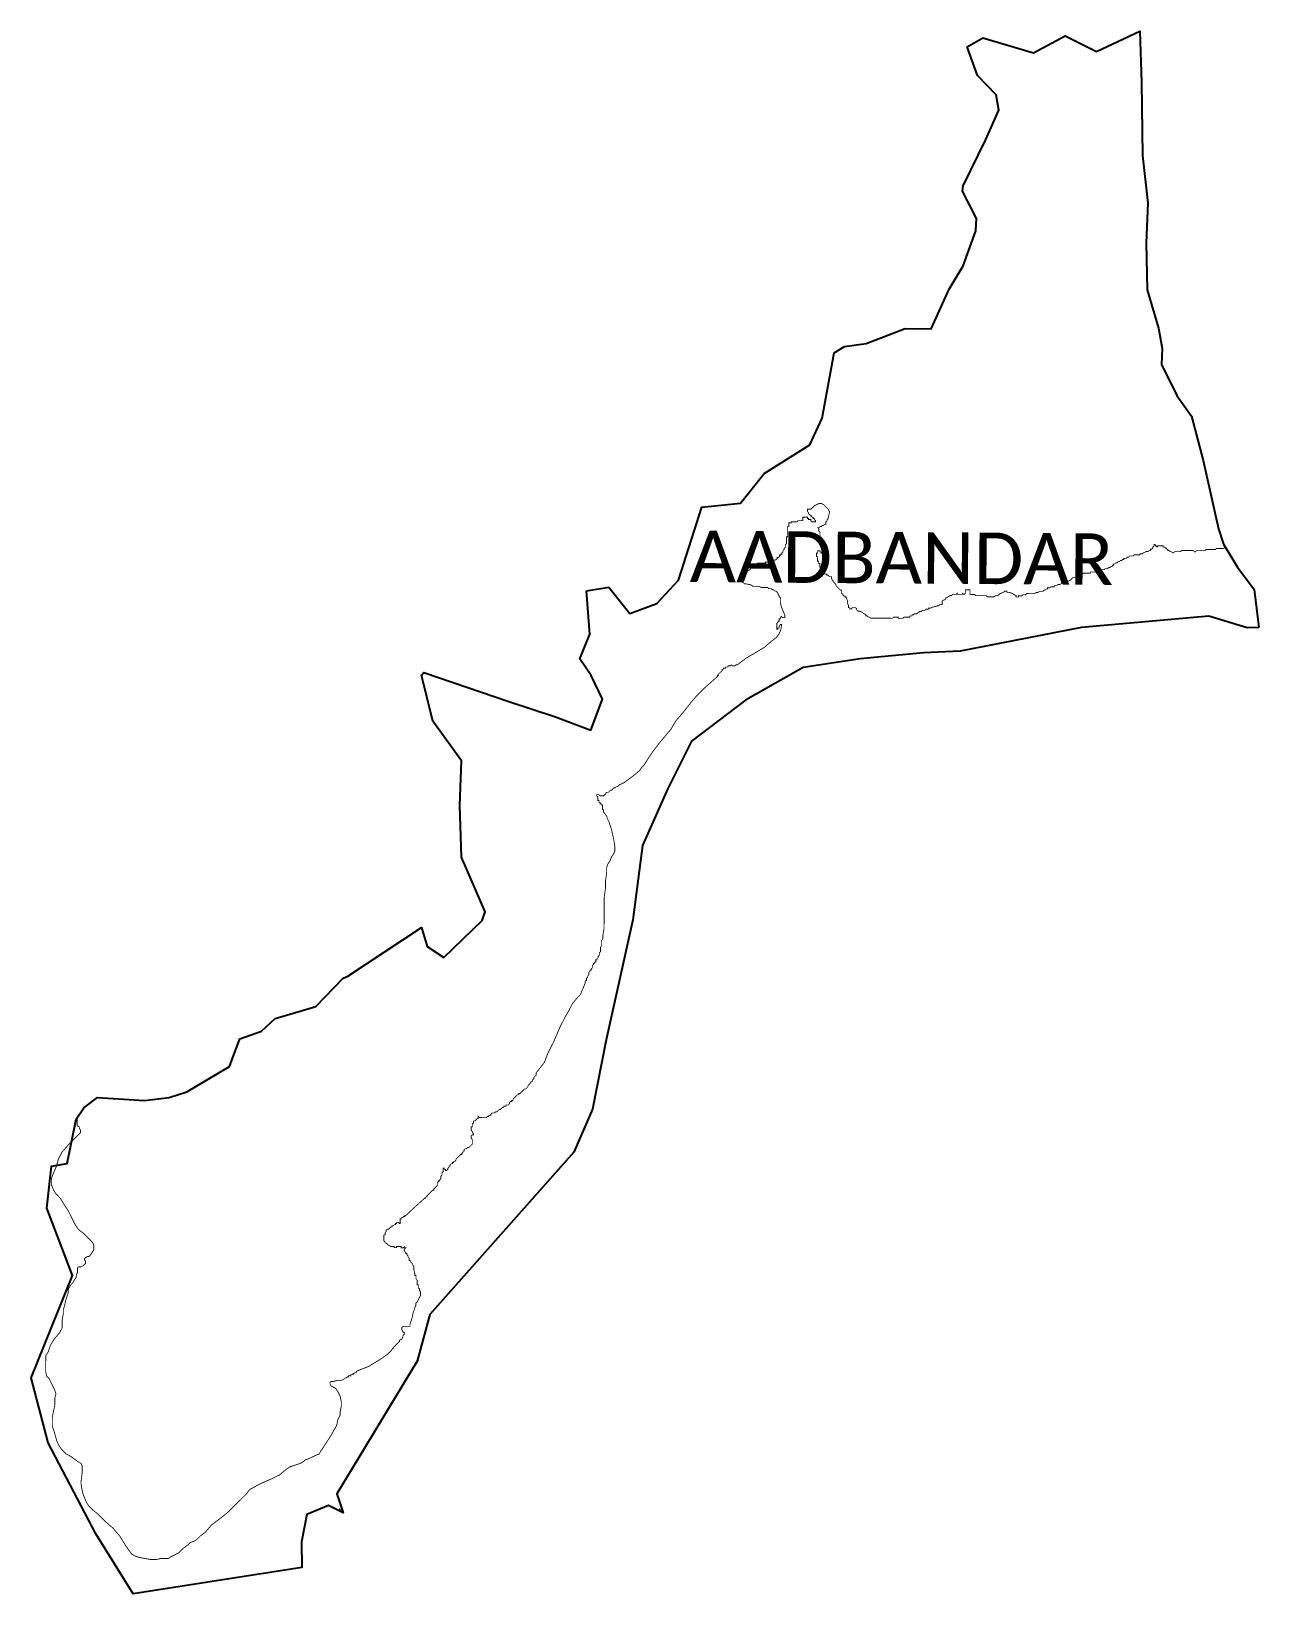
# Model space of a CAD drawing. Header units: metres. Extents: x 331806 to 336105, y 1791549 to 1797022.
import ezdxf

# ---------------------------------------------------------------- set-up
doc = ezdxf.new("R2010")
doc.units = ezdxf.units.M
for name, color, linetype in [('HAZARDS LINE', 1, 'Continuous'), ('village', 3, 'Continuous'), ('VILLAGE NAME', 250, 'Continuous')]:
    doc.layers.add(name, color=color, linetype=linetype)
doc.styles.get("Standard").update_dxf_attribs({"font": 'simplex.shx'})

msp = doc.modelspace()

# ---------------------------------------------------------------- linework, layer by layer
at = {"color": 3, "true_color": 0x00ff00, "flags": 128}
msp.add_lwpolyline([(333750.2, 1795061.5), (333829.2, 1795074.7)], dxfattribs=at)
at = {"layer": 'HAZARDS LINE', "lineweight": 18, "const_width": 3}
for points in [[(331966.7, 1793215.7), (331966.7, 1793204.1), (331966.6, 1793196), (331966.6, 1793187.9), (331974.6, 1793183.8), (331974.6, 1793179.7), (331978.6, 1793171.6), (331978.6, 1793163.5), (331974.5, 1793159.5), (331962.3, 1793147.4), (331937.9, 1793123.2), (331913.4, 1793095), (331901.2, 1793070.8), (331892.9, 1793042.5), (331880.6, 1793014.3), (331876.5, 1793002.1), (331876.4, 1792994), (331876.4, 1792981.9), (331884.4, 1792961.6), (331892.4, 1792949.4), (331908.5, 1792933.1), (331920.5, 1792912.8), (331936.6, 1792888.4), (331952.6, 1792856), (331960.6, 1792839.7), (331972.6, 1792823.5), (331988.8, 1792811.2), (332004.9, 1792795), (332012.9, 1792786.8), (332021, 1792778.7), (332025, 1792770.6), (332024.9, 1792762.5), (332024.9, 1792754.4), (332020.8, 1792746.3), (332012.6, 1792734.2), (332008.6, 1792730.2), (332004.5, 1792730.2), (331996.4, 1792726.2), (331992.3, 1792722.2), (331992.3, 1792718.1), (331996.3, 1792714), (331996.3, 1792710), (331996.3, 1792705.9), (331992.2, 1792701.9), (331988.1, 1792697.9), (331980, 1792693.9), (331976, 1792693.9), (331971.9, 1792693.9), (331967.9, 1792689.9), (331967.8, 1792681.8), (331967.8, 1792673.7), (331963.7, 1792665.6), (331963.6, 1792657.5), (331955.5, 1792645.4), (331951.4, 1792637.4), (331943.2, 1792629.3), (331935, 1792613.2), (331935, 1792601), (331926.8, 1792576.8), (331922.6, 1792556.6), (331918.5, 1792544.4), (331918.4, 1792528.2), (331914.2, 1792508), (331914.2, 1792495.9), (331914.1, 1792487.8), (331914.1, 1792479.7), (331910, 1792471.6), (331905.9, 1792463.5), (331885.5, 1792439.4), (331873.3, 1792419.2), (331865, 1792394.9), (331856.9, 1792382.8), (331856.8, 1792370.7), (331856.7, 1792358.5), (331856.7, 1792346.4), (331856.6, 1792326.2), (331860.5, 1792309.9), (331868.6, 1792301.8), (331876.6, 1792285.6), (331884.6, 1792269.3), (331888.6, 1792261.2), (331892.6, 1792249), (331888.4, 1792232.9), (331888.3, 1792208.6), (331884.1, 1792188.4), (331880, 1792168.1), (331879.9, 1792160), (331879.9, 1792147.9), (331879.8, 1792135.8), (331887.7, 1792111.4), (331895.7, 1792083), (331903.7, 1792066.8), (331911.7, 1792054.6), (331927.8, 1792038.3), (331944, 1792030.1), (331960.1, 1792017.9), (331972.2, 1792009.7), (331980.3, 1792005.6), (331984.3, 1791997.5), (331984.2, 1791989.4), (331984.1, 1791969.2), (331979.9, 1791936.8), (331983.8, 1791912.5), (331987.8, 1791896.3), (331999.7, 1791867.9), (332007.8, 1791855.7), (332019.8, 1791843.5), (332040, 1791827.2), (332064.1, 1791802.8), (332092.3, 1791778.3), (332116.5, 1791749.8), (332136.5, 1791717.3), (332156.6, 1791688.9), (332168.7, 1791680.7), (332180.8, 1791676.6), (332201, 1791672.5), (332225.3, 1791668.3), (332241.5, 1791668.2), (332261.8, 1791672.1), (332286, 1791672), (332298.2, 1791680), (332306.4, 1791684), (332322.6, 1791692), (332338.9, 1791708.1), (332355.1, 1791720.2), (332363.3, 1791728.2), (332375.4, 1791732.2), (332383.5, 1791736.2), (332391.7, 1791744.3), (332399.8, 1791752.3), (332416.1, 1791764.4), (332436.5, 1791788.6), (332473, 1791816.7), (332493.4, 1791832.8), (332509.7, 1791848.9), (332534.1, 1791873), (332558.5, 1791897.2), (332570.7, 1791913.3), (332607.3, 1791933.4), (332643.8, 1791949.3), (332676.3, 1791965.4), (332700.7, 1791985.5), (332712.8, 1791993.5), (332725, 1791997.5), (332737.2, 1792001.5), (332749.3, 1792005.4), (332761.5, 1792013.5), (332765.6, 1792017.5), (332777.8, 1792021.5), (332802.1, 1792033.5), (332814.3, 1792037.5), (332818.4, 1792045.5), (332826.5, 1792057.6), (332855.1, 1792102), (332875.6, 1792138.3), (332879.7, 1792158.6), (332887.9, 1792174.7), (332888, 1792186.8), (332892.1, 1792207.1), (332892.2, 1792219.2), (332888.3, 1792239.5), (332880.3, 1792255.7), (332872.2, 1792267.9), (332864.2, 1792272), (332856.1, 1792276.1), (332852.1, 1792284.2), (332852.1, 1792288.3), (332856.2, 1792292.3), (332864.3, 1792292.2), (332880.5, 1792296.2), (332892.6, 1792296.1), (332900.7, 1792300.1), (332904.8, 1792304.2), (332908.9, 1792304.1), (332912.9, 1792308.2), (332917, 1792308.1), (332917, 1792312.2), (332921, 1792312.2), (332925.1, 1792312.1), (332925.1, 1792316.2), (332929.2, 1792316.2), (332933.2, 1792316.1), (332933.2, 1792320.2), (332937.3, 1792320.2), (332941.3, 1792324.2), (332945.4, 1792324.2), (332945.4, 1792328.2), (332986, 1792344.2), (333026.6, 1792368.3), (333055, 1792388.3), (333059.1, 1792392.4), (333063.2, 1792396.4), (333067.3, 1792400.4), (333071.3, 1792408.5), (333075.4, 1792408.5), (333075.4, 1792412.5), (333083.6, 1792420.6), (333087.6, 1792424.6), (333095.8, 1792432.7), (333095.8, 1792436.7), (333103.9, 1792440.7), (333108, 1792448.8), (333108, 1792452.8), (333112.1, 1792456.9), (333112.1, 1792460.9), (333112.1, 1792464.9), (333108.1, 1792465), (333104.1, 1792473.1), (333104.1, 1792477.1), (333104.1, 1792481.2), (333108.2, 1792485.2), (333112.2, 1792485.2), (333116.3, 1792485.2), (333120.3, 1792485.1), (333124.4, 1792485.1), (333128.4, 1792485.1), (333132.5, 1792485.1), (333132.5, 1792489.1), (333132.5, 1792493.2), (333136.6, 1792505.3), (333140.8, 1792517.4), (333140.8, 1792521.5), (333144.9, 1792537.6), (333149, 1792545.7), (333149, 1792549.8), (333153.1, 1792557.8), (333153.1, 1792561.9), (333153.2, 1792565.9), (333157.2, 1792570), (333161.3, 1792578), (333165.4, 1792586.1), (333169.5, 1792594.2), (333169.5, 1792598.2), (333169.6, 1792602.3), (333169.6, 1792606.3), (333165.6, 1792610.4), (333165.6, 1792614.4), (333165.6, 1792618.5), (333161.6, 1792618.5), (333161.6, 1792622.6), (333161.6, 1792626.6), (333161.6, 1792630.7), (333157.6, 1792630.7), (333157.6, 1792634.7), (333157.6, 1792642.8), (333157.7, 1792646.9), (333153.6, 1792650.9), (333153.7, 1792655), (333153.7, 1792659), (333153.7, 1792663.1), (333149.7, 1792663.1), (333149.7, 1792667.2), (333149.7, 1792671.2), (333145.7, 1792683.4), (333145.7, 1792687.4), (333145.8, 1792691.5), (333145.8, 1792695.5), (333141.8, 1792699.6), (333141.8, 1792703.6), (333137.8, 1792707.7), (333133.7, 1792711.8), (333133.8, 1792715.8), (333129.7, 1792715.9), (333129.7, 1792719.9), (333129.8, 1792724), (333125.7, 1792728), (333125.8, 1792732.1), (333121.7, 1792736.1), (333121.8, 1792740.2), (333117.7, 1792740.2), (333117.7, 1792744.3), (333113.7, 1792748.3), (333113.7, 1792752.4), (333109.7, 1792752.4), (333113.7, 1792752.4), (333113.7, 1792756.4), (333117.8, 1792760.5), (333113.8, 1792760.5), (333113.8, 1792764.5), (333109.7, 1792760.5), (333105.7, 1792760.5), (333101.6, 1792760.5), (333101.6, 1792764.6), (333097.6, 1792764.6), (333093.6, 1792764.6), (333089.5, 1792764.7), (333085.5, 1792764.7), (333085.4, 1792760.6), (333081.4, 1792760.7), (333077.3, 1792760.7), (333077.4, 1792764.7), (333073.3, 1792764.7), (333069.3, 1792764.8), (333065.2, 1792764.8), (333061.2, 1792768.9), (333057.1, 1792768.9), (333053.1, 1792773), (333049.1, 1792777), (333045, 1792777), (333045.1, 1792781.1), (333041, 1792785.2), (333041.1, 1792789.2), (333041.1, 1792793.3), (333041.1, 1792797.3), (333041.2, 1792805.4), (333045.2, 1792805.4), (333045.2, 1792809.4), (333045.3, 1792813.5), (333049.3, 1792817.5), (333049.3, 1792821.6), (333053.4, 1792825.6), (333057.5, 1792825.6), (333061.5, 1792829.6), (333065.6, 1792833.6), (333069.6, 1792833.6), (333069.7, 1792837.6), (333073.7, 1792837.6), (333077.8, 1792841.6), (333081.8, 1792841.6), (333081.9, 1792845.7), (333085.9, 1792845.6), (333085.9, 1792849.7), (333090, 1792849.7), (333094, 1792849.7), (333094, 1792845.6), (333098, 1792845.6), (333098.1, 1792849.6), (333098.1, 1792853.7), (333098.1, 1792857.7), (333098.1, 1792861.8), (333102.2, 1792861.8), (333102.2, 1792865.8), (333106.3, 1792865.8), (333110.3, 1792869.8), (333114.4, 1792869.8), (333114.4, 1792873.8), (333118.4, 1792873.8), (333122.5, 1792877.8), (333126.6, 1792881.9), (333130.7, 1792885.9), (333179.5, 1792930.1), (333183.5, 1792934.2), (333187.6, 1792934.1), (333187.6, 1792938.2), (333191.7, 1792938.2), (333191.7, 1792942.2), (333195.8, 1792946.2), (333199.8, 1792950.3), (333203.9, 1792954.3), (333208, 1792958.3), (333212, 1792962.4), (333216.1, 1792962.3), (333216.1, 1792966.4), (333220.2, 1792970.4), (333224.2, 1792974.4), (333228.3, 1792978.5), (333228.3, 1792982.5), (333228.4, 1792986.6), (333228.4, 1792990.6), (333232.4, 1792990.6), (333232.5, 1792994.6), (333236.5, 1792994.6), (333236.5, 1792998.7), (333240.6, 1793002.7), (333240.6, 1793006.7), (333240.6, 1793010.8), (333244.7, 1793014.8), (333244.7, 1793018.9), (333244.8, 1793022.9), (333248.8, 1793026.9), (333248.9, 1793035), (333248.9, 1793039.1), (333252.9, 1793039), (333252.9, 1793035), (333257, 1793035), (333256.9, 1793030.9), (333261, 1793030.9), (333265.1, 1793034.9), (333265.1, 1793039), (333269.1, 1793043), (333269.2, 1793047.1), (333273.2, 1793047), (333273.2, 1793051.1), (333277.3, 1793055.1), (333281.4, 1793055.1), (333281.4, 1793059.1), (333285.4, 1793059.1), (333285.5, 1793063.2), (333289.5, 1793063.1), (333293.6, 1793067.2), (333293.6, 1793071.2), (333297.7, 1793075.2), (333301.7, 1793079.3), (333305.8, 1793083.3), (333309.9, 1793087.3), (333313.9, 1793087.3), (333313.9, 1793091.3), (333318, 1793095.4), (333318, 1793099.4), (333322.1, 1793099.4), (333322.1, 1793103.4), (333326.2, 1793107.5), (333330.2, 1793107.4), (333334.3, 1793111.5), (333338.3, 1793111.4), (333342.4, 1793115.5), (333346.5, 1793119.5), (333350.6, 1793123.5), (333350.6, 1793127.6), (333350.6, 1793131.6), (333350.6, 1793135.7), (333350.6, 1793139.7), (333346.6, 1793143.8), (333346.6, 1793147.8), (333346.7, 1793151.9), (333350.7, 1793155.9), (333354.8, 1793155.9), (333354.8, 1793159.9), (333350.8, 1793164), (333350.8, 1793168.1), (333346.8, 1793172.1), (333346.8, 1793176.2), (333346.8, 1793180.2), (333346.8, 1793184.3), (333350.9, 1793184.2), (333350.9, 1793188.3), (333350.9, 1793192.3), (333351, 1793196.4), (333355, 1793196.4), (333355, 1793200.4), (333355, 1793204.5), (333359.1, 1793204.4), (333367.2, 1793212.5), (333371.3, 1793212.5), (333371.3, 1793216.5), (333371.3, 1793220.6), (333375.4, 1793216.5), (333379.4, 1793216.5), (333383.4, 1793216.5), (333387.5, 1793216.4), (333391.5, 1793216.4), (333395.6, 1793216.4), (333399.6, 1793216.4), (333403.7, 1793220.4), (333407.8, 1793220.4), (333407.8, 1793224.4), (333411.8, 1793224.4), (333415.9, 1793224.4), (333415.9, 1793228.4), (333420, 1793232.4), (333424, 1793232.4), (333428.1, 1793232.4), (333432.1, 1793236.4), (333436.2, 1793236.4), (333440.2, 1793240.4), (333444.3, 1793244.5), (333448.4, 1793244.4), (333452.4, 1793248.5), (333456.5, 1793252.5), (333460.6, 1793252.5), (333460.6, 1793256.5), (333464.6, 1793256.5), (333468.7, 1793256.5), (333468.7, 1793260.5), (333472.7, 1793260.5), (333476.8, 1793260.5), (333480.9, 1793264.5), (333480.9, 1793268.5), (333485, 1793272.6), (333489, 1793272.5), (333489, 1793276.6), (333493.1, 1793276.6), (333493.1, 1793280.6), (333497.2, 1793284.6), (333501.2, 1793288.7), (333505.3, 1793292.7), (333509.4, 1793296.7), (333513.4, 1793296.7), (333513.4, 1793300.8), (333517.5, 1793300.7), (333521.6, 1793304.8), (333525.6, 1793308.8), (333529.7, 1793312.8), (333533.8, 1793316.8), (333537.8, 1793316.8), (333541.9, 1793320.8), (333546, 1793324.9), (333546, 1793328.9), (333550.1, 1793332.9), (333554.1, 1793337), (333554.1, 1793341), (333558.2, 1793341), (333562.3, 1793345), (333562.3, 1793349.1), (333566.4, 1793353.1), (333566.4, 1793357.1), (333570.4, 1793361.2), (333574.5, 1793365.2), (333574.5, 1793369.2), (333574.6, 1793373.3), (333603.1, 1793409.6), (333615.4, 1793441.9), (333635.9, 1793482.3), (333656.4, 1793530.7), (333676.9, 1793571.1), (333689.1, 1793591.3), (333701.4, 1793615.5), (333717.7, 1793635.6), (333729.9, 1793647.7), (333734, 1793659.8), (333738.1, 1793667.9), (333746.3, 1793688.1), (333746.3, 1793692.2), (333746.4, 1793696.2), (333750.4, 1793696.2), (333750.4, 1793700.2), (333750.4, 1793704.3), (333754.5, 1793708.3), (333754.5, 1793712.4), (333758.6, 1793716.4), (333758.6, 1793720.4), (333758.7, 1793724.5), (333762.7, 1793728.5), (333762.7, 1793732.6), (333766.8, 1793732.5), (333766.8, 1793736.6), (333770.9, 1793740.6), (333770.9, 1793744.7), (333770.9, 1793748.7), (333775, 1793752.7), (333775, 1793756.8), (333779.1, 1793756.8), (333779.1, 1793760.8), (333783.1, 1793760.8), (333783.2, 1793764.8), (333783.2, 1793768.9), (333787.2, 1793768.9), (333787.3, 1793772.9), (333791.3, 1793776.9), (333791.4, 1793781), (333795.4, 1793785), (333795.4, 1793789.1), (333795.5, 1793793.1), (333799.5, 1793797.1), (333799.6, 1793801.2), (333799.6, 1793809.3), (333799.6, 1793813.3), (333803.7, 1793817.3), (333803.7, 1793821.4), (333803.8, 1793829.5), (333803.8, 1793833.5), (333803.8, 1793837.6), (333807.9, 1793841.6), (333807.9, 1793845.7), (333807.9, 1793849.7), (333807.9, 1793853.8), (333812.1, 1793878), (333812.3, 1793910.4), (333812.5, 1793942.8), (333812.7, 1793987.3), (333817, 1794019.7), (333817.1, 1794044), (333821.3, 1794076.3), (333821.4, 1794092.5), (333825.5, 1794104.7), (333833.7, 1794116.8), (333837.8, 1794128.9), (333846, 1794141), (333850.1, 1794149.1), (333850.1, 1794165.3), (333846.2, 1794189.6), (333838.3, 1794226), (333830.4, 1794250.4), (333822.4, 1794266.6), (333822.4, 1794270.7), (333810.3, 1794286.9), (333810.4, 1794291), (333810.4, 1794295), (333806.3, 1794295), (333806.4, 1794299.1), (333806.4, 1794303.1), (333806.4, 1794307.2), (333806.4, 1794311.2), (333802.4, 1794311.3), (333802.4, 1794315.3), (333798.4, 1794315.3), (333798.4, 1794319.4), (333794.3, 1794319.4), (333794.4, 1794323.4), (333794.4, 1794327.5), (333790.3, 1794327.5), (333790.3, 1794331.6), (333790.4, 1794335.6), (333790.4, 1794339.7), (333786.4, 1794343.7), (333786.4, 1794347.8), (333794.5, 1794347.7), (333798.5, 1794343.7), (333802.6, 1794343.6), (333806.6, 1794343.6), (333810.7, 1794343.6), (333814.7, 1794347.6), (333818.8, 1794351.7), (333818.8, 1794355.7), (333822.9, 1794355.7), (333826.9, 1794355.7), (333831, 1794359.7), (333835.1, 1794363.7), (333839.1, 1794363.7), (333843.2, 1794367.7), (333847.2, 1794371.7), (333851.3, 1794371.7), (333855.4, 1794375.7), (333859.4, 1794375.7), (333863.5, 1794379.7), (333867.5, 1794383.8), (333871.6, 1794383.7), (333875.7, 1794387.8), (333879.7, 1794387.8), (333912.2, 1794411.9), (333936.6, 1794432), (333944.8, 1794444.1), (333952.9, 1794452.1), (333965.2, 1794472.3), (333981.5, 1794496.5), (334006, 1794528.7), (334046.7, 1794577.1), (334063.1, 1794605.4), (334087.5, 1794633.6), (334116, 1794669.8), (334136.4, 1794694), (334164.9, 1794722.2), (334205.6, 1794758.4), (334209.7, 1794762.4), (334209.7, 1794766.5), (334213.7, 1794766.5), (334213.7, 1794770.5), (334217.8, 1794774.5), (334221.9, 1794778.6), (334226, 1794782.6), (334226, 1794786.6), (334230, 1794786.6), (334230.1, 1794790.7), (334234.1, 1794790.6), (334238.1, 1794790.6), (334238.2, 1794794.7), (334242.2, 1794794.6), (334246.3, 1794794.6), (334246.3, 1794798.7), (334254.4, 1794798.6), (334258.5, 1794802.6), (334262.5, 1794798.6), (334266.5, 1794798.6), (334270.6, 1794798.5), (334274.6, 1794802.6), (334278.7, 1794802.5), (334311.2, 1794826.6), (334372.1, 1794862.7), (334400.6, 1794886.9), (334416.8, 1794898.9), (334425, 1794911), (334429.1, 1794919.1), (334433.2, 1794935.3), (334433.3, 1794939.3), (334433.3, 1794943.4), (334429.2, 1794943.4), (334425.1, 1794935.3), (334425.1, 1794931.3), (334421.1, 1794931.3), (334421.1, 1794927.2), (334417, 1794927.3), (334417, 1794931.3), (334417.1, 1794935.4), (334417.1, 1794939.4), (334417.1, 1794943.5), (334417.1, 1794947.5), (334421.2, 1794951.5), (334421.2, 1794955.6), (334425.3, 1794955.6), (334425.3, 1794959.6), (334425.3, 1794963.7), (334429.4, 1794963.6), (334429.4, 1794967.7), (334433.4, 1794971.7), (334437.5, 1794967.6), (334445.6, 1794967.6), (334445.6, 1794975.7), (334433.6, 1795004.1), (334429.7, 1795020.3), (334429.7, 1795024.4), (334429.7, 1795028.4), (334429.7, 1795032.5), (334429.8, 1795036.5), (334425.7, 1795040.6), (334425.8, 1795044.6), (334421.7, 1795048.7), (334421.7, 1795052.7), (334417.7, 1795056.8), (334413.7, 1795060.9), (334409.6, 1795060.9), (334405.6, 1795065), (334401.6, 1795065), (334397.6, 1795069.1), (334393.5, 1795069.1), (334389.5, 1795069.1), (334385.4, 1795073.2), (334381.4, 1795073.2), (334377.3, 1795073.2), (334373.3, 1795073.3), (334369.2, 1795073.3), (334365.2, 1795073.3), (334361.1, 1795073.3), (334357.1, 1795077.4), (334353.1, 1795077.4), (334345, 1795077.5), (334340.9, 1795077.5), (334332.8, 1795077.5), (334328.8, 1795081.6), (334312.6, 1795085.7), (334308.6, 1795085.8), (334304.5, 1795085.8), (334300.5, 1795089.8), (334292.4, 1795093.9), (334288.4, 1795098), (334288.4, 1795102.1), (334288.5, 1795106.1), (334288.5, 1795110.2), (334292.5, 1795110.1), (334296.6, 1795110.1), (334300.7, 1795114.1), (334304.7, 1795118.2), (334304.7, 1795122.2), (334308.8, 1795126.2), (334312.9, 1795126.2), (334312.9, 1795130.3), (334321, 1795134.3), (334325.1, 1795138.3), (334325.1, 1795142.3), (334321, 1795142.4), (334321.1, 1795146.4), (334321.1, 1795150.5), (334325.1, 1795150.4), (334329.2, 1795154.5), (334333.3, 1795154.4), (334337.3, 1795154.4), (334345.4, 1795154.4), (334349.5, 1795158.4), (334353.5, 1795158.4), (334357.6, 1795158.4), (334361.6, 1795158.3), (334365.7, 1795158.3), (334369.7, 1795158.3), (334373.8, 1795158.3), (334377.8, 1795158.2), (334377.8, 1795162.3), (334381.9, 1795162.3), (334390, 1795162.2), (334394, 1795162.2), (334398.1, 1795162.2), (334402.1, 1795166.2), (334406.2, 1795166.2), (334410.3, 1795170.2), (334414.3, 1795170.2), (334418.4, 1795174.2), (334418.4, 1795178.3), (334422.4, 1795178.2), (334426.5, 1795182.3), (334426.5, 1795186.3), (334430.6, 1795186.3), (334430.6, 1795190.3), (334434.7, 1795190.3), (334434.7, 1795194.4), (334438.7, 1795198.4), (334438.8, 1795202.4), (334442.8, 1795206.5), (334442.9, 1795210.5), (334446.9, 1795214.5), (334447, 1795218.6), (334447, 1795222.6), (334451, 1795226.7), (334451.1, 1795230.7), (334451.1, 1795234.8), (334451.1, 1795238.8), (334451.1, 1795242.9), (334451.2, 1795251), (334455.2, 1795250.9), (334455.3, 1795259), (334455.3, 1795263.1), (334455.3, 1795267.1), (334455.3, 1795271.2), (334455.4, 1795275.2), (334455.4, 1795279.3), (334455.4, 1795283.3), (334455.4, 1795287.4), (334459.5, 1795287.3), (334459.5, 1795291.4), (334459.5, 1795295.4), (334459.5, 1795299.5), (334463.6, 1795299.5), (334467.6, 1795299.4), (334467.7, 1795303.5), (334471.7, 1795303.5), (334475.8, 1795303.4), (334479.8, 1795303.4), (334483.9, 1795303.4), (334487.9, 1795303.4), (334492, 1795307.4), (334496, 1795307.4), (334500.1, 1795307.4), (334504.1, 1795307.3), (334508.2, 1795307.3), (334508.2, 1795311.4), (334508.2, 1795315.4), (334508.2, 1795319.5), (334512.3, 1795319.4), (334516.3, 1795319.4), (334520.4, 1795319.4), (334524.4, 1795319.4), (334524.4, 1795315.3), (334528.4, 1795315.3), (334528.4, 1795311.3), (334532.5, 1795311.2), (334536.5, 1795311.2), (334536.5, 1795307.2), (334540.5, 1795303.1), (334544.6, 1795303.1), (334548.6, 1795303), (334552.7, 1795303), (334552.7, 1795307.1), (334548.7, 1795311.1), (334548.7, 1795315.2), (334544.6, 1795315.2), (334544.7, 1795319.3), (334540.6, 1795319.3), (334540.6, 1795323.3), (334536.6, 1795323.4), (334536.6, 1795327.4), (334532.6, 1795327.4), (334528.5, 1795331.5), (334528.6, 1795335.5), (334524.5, 1795339.6), (334524.6, 1795343.7), (334524.6, 1795347.7), (334528.6, 1795347.7), (334532.7, 1795347.7), (334536.7, 1795347.6), (334548.9, 1795359.7), (334557, 1795363.7), (334565.2, 1795367.7), (334573.3, 1795367.7), (334581.3, 1795363.6), (334589.4, 1795355.4), (334597.4, 1795347.3), (334601.4, 1795339.2), (334601.4, 1795335.1), (334597.3, 1795319), (334597.3, 1795314.9), (334593.2, 1795310.9), (334593.2, 1795306.8), (334589.1, 1795302.8), (334589.1, 1795298.8), (334589, 1795294.7), (334585, 1795294.7), (334580.9, 1795290.7), (334576.9, 1795290.7), (334572.8, 1795286.7), (334568.8, 1795286.7), (334564.7, 1795282.7), (334560.6, 1795282.7), (334564.7, 1795278.7), (334564.6, 1795274.6), (334564.6, 1795270.6), (334568.7, 1795266.5), (334568.6, 1795262.4), (334568.6, 1795258.4), (334568.6, 1795254.4), (334568.6, 1795250.3), (334568.5, 1795246.3), (334568.5, 1795242.2), (334568.5, 1795238.2), (334572.5, 1795238.1), (334572.5, 1795234.1), (334572.5, 1795230), (334572.5, 1795226), (334572.5, 1795221.9), (334572.4, 1795217.9), (334576.4, 1795209.8), (334576.4, 1795201.7), (334576.4, 1795197.6), (334580.4, 1795197.6), (334580.4, 1795193.6), (334576.3, 1795193.6), (334572.3, 1795193.6), (334572.3, 1795197.7), (334568.3, 1795197.7), (334568.3, 1795201.7), (334564.2, 1795201.7), (334560.2, 1795201.8), (334560.2, 1795197.7), (334560.2, 1795193.7), (334556.1, 1795193.7), (334556.1, 1795189.6), (334556.1, 1795185.6), (334556, 1795181.5), (334560.1, 1795181.5), (334560, 1795173.4), (334560, 1795169.4), (334560, 1795165.3), (334564, 1795165.3), (334564, 1795161.3), (334564, 1795157.2), (334568, 1795157.2), (334568, 1795153.1), (334568, 1795149.1), (334568, 1795145), (334572, 1795141), (334576, 1795136.9), (334576, 1795132.9), (334580.1, 1795132.8), (334580, 1795128.8), (334584.1, 1795124.7), (334584, 1795120.7), (334588.1, 1795120.6), (334592.1, 1795120.6), (334592.1, 1795116.6), (334596.2, 1795116.6), (334600.2, 1795112.5), (334604.2, 1795112.5), (334608.3, 1795112.4), (334608.3, 1795108.4), (334612.2, 1795096.2), (334616.3, 1795096.2), (334616.3, 1795092.1), (334620.3, 1795088.1), (334624.3, 1795084), (334624.3, 1795080), (334628.3, 1795075.9), (334636.4, 1795067.7), (334640.4, 1795063.7), (334644.4, 1795063.7), (334644.4, 1795059.6), (334644.4, 1795051.5), (334648.4, 1795051.5), (334648.4, 1795047.4), (334652.4, 1795043.4), (334656.5, 1795043.3), (334656.4, 1795039.3), (334660.5, 1795039.3), (334664.5, 1795027.1), (334664.4, 1795019), (334668.4, 1795010.9), (334668.4, 1795006.8), (334668.4, 1795002.8), (334672.4, 1795002.8), (334672.4, 1794998.7), (334676.5, 1794998.7), (334680.5, 1794998.7), (334680.5, 1795002.7), (334684.6, 1795002.7), (334688.6, 1795002.7), (334692.7, 1795002.7), (334696.7, 1794998.6), (334696.7, 1794994.5), (334700.7, 1794990.5), (334704.7, 1794990.4), (334708.8, 1794990.4), (334716.9, 1794986.3), (334720.9, 1794982.3), (334729, 1794978.2), (334728.9, 1794974.1), (334733, 1794974.1), (334737, 1794970), (334741.1, 1794970), (334745.1, 1794965.9), (334749.1, 1794965.9), (334753.2, 1794965.9), (334757.2, 1794965.9), (334761.3, 1794965.8), (334765.3, 1794965.8), (334777.5, 1794965.8), (334781.5, 1794965.7), (334785.6, 1794965.7), (334789.6, 1794965.7), (334793.7, 1794965.7), (334797.7, 1794965.6), (334801.8, 1794965.6), (334805.8, 1794965.6), (334809.9, 1794965.6), (334813.9, 1794965.6), (334817.9, 1794965.5), (334822, 1794965.5), (334826.1, 1794969.5), (334830.1, 1794969.5), (334834.2, 1794969.5), (334838.2, 1794969.5), (334842.3, 1794969.4), (334842.2, 1794965.4), (334846.3, 1794965.4), (334850.3, 1794965.4), (334854.4, 1794965.3), (334858.4, 1794965.3), (334862.5, 1794969.3), (334866.5, 1794969.3), (334870.6, 1794969.3), (334874.6, 1794969.3), (334878.7, 1794969.2), (334882.7, 1794969.2), (334882.8, 1794973.3), (334886.8, 1794973.2), (334890.9, 1794973.2), (334890.9, 1794977.3), (334894.9, 1794977.3), (334899, 1794981.3), (334903, 1794981.3), (334907.1, 1794981.2), (334911.2, 1794985.3), (334915.2, 1794985.2), (334915.2, 1794989.3), (334919.3, 1794989.3), (334923.3, 1794989.2), (334927.4, 1794993.3), (334931.4, 1794993.2), (334935.5, 1794993.2), (334939.6, 1794997.2), (334943.6, 1794997.2), (334947.7, 1794997.2), (334947.7, 1795001.2), (334955.8, 1795001.2), (334963.9, 1795005.2), (334967.9, 1795005.2), (334980.1, 1795009.2), (334984.1, 1795009.1), (334988.2, 1795013.2), (334992.3, 1795013.1), (334996.3, 1795013.1), (334996.3, 1795017.2), (334996.4, 1795021.2), (334996.4, 1795025.3), (335000.5, 1795029.3), (335004.5, 1795029.3), (335008.6, 1795033.3), (335008.6, 1795037.3), (335012.6, 1795037.3), (335024.8, 1795045.4), (335028.9, 1795045.3), (335032.9, 1795049.4), (335037, 1795049.3), (335041, 1795049.3), (335045.1, 1795049.3), (335049.2, 1795053.3), (335049.1, 1795049.3), (335053.2, 1795049.2), (335061.3, 1795049.2), (335065.3, 1795049.2), (335069.4, 1795053.2), (335069.4, 1795049.2), (335073.4, 1795049.1), (335077.5, 1795053.2), (335077.5, 1795057.2), (335077.5, 1795061.3), (335077.6, 1795065.3), (335081.6, 1795065.3), (335085.7, 1795065.3), (335089.7, 1795065.2), (335093.7, 1795065.2), (335093.7, 1795061.2), (335093.7, 1795057.1), (335093.7, 1795053.1), (335093.7, 1795049), (335097.7, 1795049), (335101.8, 1795049), (335105.8, 1795049), (335109.9, 1795048.9), (335113.9, 1795044.9), (335117.9, 1795044.8), (335122, 1795044.8), (335126, 1795044.8), (335130.1, 1795044.8), (335134.1, 1795044.8), (335138.2, 1795044.7), (335142.2, 1795044.7), (335146.3, 1795044.7), (335150.3, 1795044.7), (335154.3, 1795040.6), (335158.4, 1795040.6), (335162.4, 1795040.5), (335166.5, 1795040.5), (335170.5, 1795040.5), (335174.6, 1795040.5), (335178.6, 1795040.5), (335182.7, 1795044.5), (335186.7, 1795044.5), (335190.8, 1795044.4), (335194.9, 1795048.5), (335198.9, 1795052.5), (335203, 1795052.5), (335207, 1795056.5), (335211.1, 1795056.5), (335215.2, 1795060.5), (335219.2, 1795060.5), (335223.3, 1795060.5), (335223.2, 1795056.4), (335227.3, 1795056.4), (335231.3, 1795056.4), (335243.4, 1795052.2), (335247.5, 1795048.2), (335251.5, 1795048.1), (335251.5, 1795044.1), (335255.5, 1795044.1), (335255.5, 1795040), (335259.6, 1795040), (335263.6, 1795040), (335263.6, 1795044), (335267.7, 1795044), (335271.7, 1795044), (335275.8, 1795044), (335279.9, 1795048), (335283.9, 1795048), (335287.9, 1795047.9), (335292, 1795052), (335296.1, 1795052), (335300.1, 1795051.9), (335304.2, 1795051.9), (335308.2, 1795051.9), (335312.3, 1795051.9), (335316.3, 1795051.8), (335320.4, 1795051.8), (335324.4, 1795055.8), (335328.5, 1795055.8), (335332.5, 1795055.8), (335336.6, 1795059.8), (335340.6, 1795059.8), (335344.7, 1795059.8), (335348.7, 1795059.8), (335352.8, 1795063.8), (335356.8, 1795063.8), (335360.9, 1795067.8), (335365, 1795067.8), (335365, 1795071.8), (335369, 1795071.8), (335373.1, 1795071.8), (335377.2, 1795075.8), (335381.2, 1795075.8), (335385.2, 1795075.7), (335389.3, 1795075.7), (335389.3, 1795079.8), (335397.4, 1795079.7), (335401.5, 1795083.8), (335405.5, 1795083.7), (335409.6, 1795083.7), (335413.6, 1795087.7), (335417.7, 1795087.7), (335421.7, 1795087.7), (335425.8, 1795087.7), (335429.9, 1795091.7), (335433.9, 1795091.7), (335433.9, 1795095.7), (335438, 1795095.7), (335446.1, 1795099.7), (335450.2, 1795103.7), (335454.2, 1795107.8), (335462.3, 1795107.7), (335466.4, 1795107.7), (335470.5, 1795111.7), (335474.5, 1795111.7), (335478.6, 1795115.7), (335482.6, 1795115.7), (335486.7, 1795119.7), (335490.8, 1795123.7), (335494.8, 1795123.7), (335498.9, 1795123.7), (335502.9, 1795123.7), (335506.9, 1795123.7), (335511, 1795123.6), (335515, 1795123.6), (335515.1, 1795127.7), (335519.1, 1795127.6), (335523.2, 1795127.6), (335527.2, 1795127.6), (335531.3, 1795127.6), (335535.3, 1795127.5), (335539.4, 1795131.6), (335543.4, 1795131.6), (335547.5, 1795131.5), (335551.5, 1795135.6), (335555.6, 1795135.5), (335559.6, 1795135.5), (335563.7, 1795135.5), (335567.8, 1795139.5), (335571.8, 1795139.5), (335575.8, 1795139.5), (335579.9, 1795143.5), (335584, 1795143.5), (335588, 1795147.5), (335592.1, 1795147.5), (335592.1, 1795151.5), (335596.2, 1795151.5), (335596.2, 1795155.5), (335600.2, 1795155.5), (335604.3, 1795159.6), (335608.3, 1795159.5), (335612.4, 1795163.6), (335616.5, 1795163.5), (335620.5, 1795167.6), (335624.6, 1795167.5), (335628.6, 1795171.6), (335632.7, 1795171.5), (335632.7, 1795175.6), (335636.8, 1795175.6), (335640.8, 1795175.5), (335644.9, 1795179.6), (335648.9, 1795179.5), (335653, 1795183.6), (335657, 1795183.6), (335661.1, 1795183.5), (335665.1, 1795183.5), (335669.2, 1795187.5), (335673.3, 1795187.5), (335677.3, 1795187.5), (335681.4, 1795187.5), (335685.4, 1795187.4), (335689.4, 1795187.4), (335689.5, 1795191.5), (335693.5, 1795191.4), (335697.6, 1795191.4), (335701.6, 1795195.4), (335705.7, 1795195.4), (335709.8, 1795199.5), (335713.8, 1795199.4), (335717.9, 1795199.4), (335721.9, 1795203.4), (335726, 1795203.4), (335726, 1795207.5), (335730, 1795207.4), (335734.1, 1795211.5), (335734.1, 1795215.5), (335738.2, 1795219.5), (335738.2, 1795223.6), (335742.3, 1795223.6), (335742.2, 1795219.5), (335746.3, 1795219.5), (335746.3, 1795215.4), (335750.3, 1795215.4), (335750.3, 1795219.5), (335758.4, 1795219.4), (335762.5, 1795219.4), (335766.5, 1795219.4), (335770.6, 1795219.4), (335770.6, 1795215.3), (335774.6, 1795215.3), (335778.6, 1795211.2), (335782.7, 1795211.2), (335782.7, 1795207.1), (335786.7, 1795207.1), (335786.7, 1795203.1), (335790.7, 1795203.1), (335794.8, 1795199), (335798.8, 1795199), (335802.8, 1795194.9), (335806.9, 1795194.9), (335810.9, 1795198.9), (335819, 1795198.8), (335823.1, 1795198.8), (335827.1, 1795198.8), (335831.2, 1795198.8), (335835.3, 1795202.8), (335839.3, 1795202.8), (335843.4, 1795202.8), (335847.4, 1795202.7), (335851.4, 1795202.7), (335855.5, 1795202.7), (335859.5, 1795202.7), (335863.6, 1795202.6), (335867.6, 1795202.6), (335871.7, 1795202.6), (335875.7, 1795202.6), (335879.8, 1795198.5), (335883.8, 1795198.5), (335887.9, 1795202.5), (335891.9, 1795202.5), (335896, 1795202.5), (335900, 1795202.4), (335904.1, 1795202.4), (335908.1, 1795202.4), (335912.2, 1795202.4), (335916.2, 1795202.4), (335920.3, 1795206.4), (335924.3, 1795206.4), (335928.4, 1795206.3), (335932.4, 1795206.3), (335936.5, 1795206.3), (335940.5, 1795206.3), (335944.6, 1795206.2), (335948.6, 1795206.2), (335952.7, 1795206.2), (335956.7, 1795210.2), (335960.8, 1795210.2), (335964.8, 1795210.2), (335968.9, 1795210.2), (335977, 1795210.1), (335981, 1795210.1), (335988.3, 1795213.7)], [(332894.4, 1791842.7), (332894.2, 1791842.7), (332890.1, 1791842.7), (332886.1, 1791846.8), (332886.1, 1791842.7), (332882, 1791842.8), (332878, 1791842.8), (332876.3, 1791842.8)]]:
    msp.add_lwpolyline(points, dxfattribs=at)
at = {"layer": 'village', "color": 3, "true_color": 0x00ff00}
for points in [[(333829.2, 1795074.7, 0), (333902.6, 1794982.1, 0), (333997.3, 1795017.5, 0), (334072.5, 1795099.5, 0), (334155, 1795355.1, 0), (334290.2, 1795369.2, 0), (334372.9, 1795472.6, 0), (334532.4, 1795572.7, 0), (334575.9, 1795666.5, 0), (334618, 1795895, 0), (334654.4, 1795917, 0), (334730.7, 1795927.8, 0), (334866.9, 1795980.6, 0), (334958.1, 1795979.6, 0), (335021, 1796118.5, 0), (335069.9, 1796200.5, 0), (335114.1, 1796322.2, 0), (335117, 1796365.6, 0), (335067, 1796461.7, 0), (335069.6, 1796480.5, 0), (335149.5, 1796642.9, 0), (335194.6, 1796745.1, 0), (335185.6, 1796799.1, 0), (335120.2, 1796866.8, 0), (335083.8, 1796966.9, 0), (335139.1, 1796998.7, 0), (335316, 1796945.7, 0), (335427.4, 1797005.6, 0), (335536.6, 1796951.3, 0), (335688.2, 1797021.7, 0), (335694.8, 1796842.6, 0), (335697.5, 1796586.3, 0), (335716.3, 1796420, 0), (335711.1, 1796280.4, 0), (335714.7, 1796115.9, 0), (335754.1, 1795982, 0), (335766.7, 1795910.7, 0), (335764.5, 1795854.8, 0), (335818.2, 1795746.2, 0), (335869.3, 1795673.5, 0), (335910.6, 1795517.8, 0), (335964.2, 1795279.1, 0), (335981.2, 1795225.4, 0), (336030.8, 1795144.1, 0), (336088.7, 1795065.9, 0), (336105.1, 1794933.5, 0)], [(336105.1, 1794933.5, 0), (336064.2, 1794932.5, 0), (335930.2, 1794973.1, 0), (335483.9, 1794932.8, 0), (335058.9, 1794850.2, 0), (334930.7, 1794844, 0), (334709.6, 1794823, 0), (334509.3, 1794792.5, 0), (334307.6, 1794678.7, 0), (334118.9, 1794535, 0), (334035.2, 1794369.5, 0), (333947.1, 1794169.9, 0), (333913, 1793909, 0), (333819.8, 1793489.1, 0), (333771.4, 1793245.6, 0), (333706, 1793095.5, 0), (333202, 1792526.3, 0), (333157.8, 1792363.5, 0), (332875.7, 1791898, 0), (332898.1, 1791831.7, 0), (332847, 1791857.8, 0), (332771.5, 1791826.3, 0), (332752.4, 1791730.9, 0), (332754, 1791640, 0), (332162.8, 1791548.5, 0), (332032.6, 1791758.3, 0), (331865.6, 1792077.1, 0), (331806, 1792304.8, 0), (331950.4, 1792663.6, 0), (331860, 1792899.7, 0), (331877.4, 1793046.7, 0), (331931.8, 1793056.1, 0), (331963.5, 1793210.8, 0), (331989.9, 1793250.7, 0), (332037.9, 1793286.8, 0), (332202.9, 1793276.1, 0), (332288.7, 1793287.1, 0), (332350.5, 1793307.1, 0), (332500.4, 1793395.8, 0), (332536.2, 1793492.3, 0), (332611.9, 1793519, 0), (332660.8, 1793563.6, 0), (332802.3, 1793606.1, 0), (332898.8, 1793704.6, 0), (332914.7, 1793711.6, 0), (333173, 1793882.7, 0), (333193.1, 1793815.9, 0), (333250.5, 1793776.9, 0), (333385.5, 1793906.8, 0), (333395.4, 1793937.7, 0), (333312.6, 1794128.3, 0), (333306.6, 1794309.8, 0), (333312.3, 1794466.5, 0), (333212.8, 1794605.6, 0), (333172.7, 1794766.7, 0), (333180.7, 1794775.3, 0), (333479, 1794673.6, 0), (333642, 1794620.7, 0), (333766.4, 1794573.5, 0), (333806.7, 1794682.2, 0), (333767.2, 1794765.3, 0), (333727.6, 1794823.9, 0), (333762.9, 1794910.1, 0), (333750.2, 1795061.5, 0)]]:
    msp.add_polyline3d(points, dxfattribs=at)

# ---------------------------------------------------------------- texts
at = {"layer": 'VILLAGE NAME', "insert": (334113, 1795272.5), "char_height": 180.345, "attachment_point": 1, "rotation": 359.6139}
msp.add_mtext_dynamic_manual_height_columns('{\\fCalibri|b0|i0|c0|p34;AADBANDAR}', width=1779.605, gutter_width=901.7, heights=[0], dxfattribs=at)

doc.saveas('drawing.dxf')
